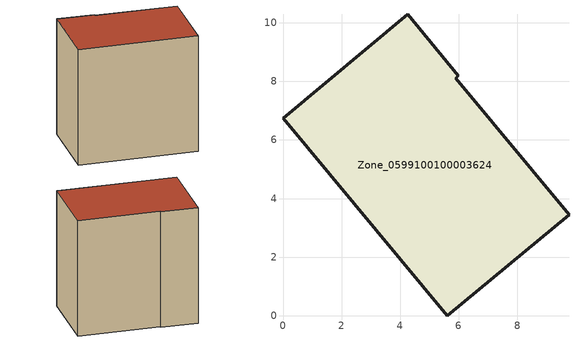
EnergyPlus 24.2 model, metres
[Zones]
Zone_0599100100003624
 floor ground (C_G): 0,6.75 4.26,10.29 5.98,8.19 5.89,8.11 9.76,3.45 5.61,0 z0
 wall outside (C_F): 5.61,0 9.76,3.45 5.89,8.11 5.98,8.19 4.26,10.29 0,6.75 5.61,0 z0:8.91
 roof outside (C_R): 4.26,10.29 0,6.75 5.61,0 9.76,3.45 5.89,8.11 5.98,8.19 z8.91
[BUILDING]
Pand.0599100100003624: North Axis=0; Terrain=City; Loads Convergence Tolerance Value=0.04; Temperature Convergence Tolerance Value=0.4; Solar Distribution=FullExterior; Maximum Number of Warmup Days=25; Minimum Number of Warmup Days=1
[Site:Location]
Rotterdam.The.Hague.AP_ZH_NLD Design_Conditions: Latitude=51.96; Longitude=4.45; Time Zone=1; Elevation=-4.5
[SITE:GROUNDTEMPERATURE:BUILDINGSURFACE]
18, 18, 18, 18, 18, 18, 18, 18, 18, 18, 18, 18
[MATERIAL] Thermal Absorptance=0.9; Solar Absorptance=0.7; Visible Absorptance=0.7
Name | Roughness | Thickness | Conductivity | Density | Specific Heat
G.TC.2015-2018 | MediumSmooth | 0.15 | 0.0428571 | 540 | 1210
F.TC.2015-2018 | Rough | 0.3 | 0.0666667 | 1920 | 840
R.TC.2015-2018 | MediumRough | 0.2 | 0.0333333 | 1500 | 1000
[CONSTRUCTION]
C_G: G.TC.2015-2018
C_F: F.TC.2015-2018
C_R: R.TC.2015-2018
[ZONE]
Zone_0599100100003624: Type=1; Multiplier=1; Ceiling Height=Autocalculate; Volume=Autocalculate; Floor Area=autocalculate; Part of Total Floor Area=Yes
[ZONEINFILTRATION:DESIGNFLOWRATE]
Infil_Zone_0599100100003624: Zone or ZoneList or Space or SpaceList=Zone_0599100100003624; Schedule=AlwaysOn; Design Flow Rate Calculation Method=Flow/Area; Flow Rate per Floor Area=0.0015; Constant Term Coefficient=1; Temperature Term Coefficient=0; Velocity Term Coefficient=0; Velocity Squared Term Coefficient=0
[HVACTEMPLATE:ZONE:IDEALLOADSAIRSYSTEM]
Zone_0599100100003624: Maximum Heating Supply Air Temperature=50; Minimum Cooling Supply Air Temperature=13; Maximum Heating Supply Air Humidity Ratio=0.0156; Minimum Cooling Supply Air Humidity Ratio=0.0077; Heating Limit=NoLimit; Cooling Limit=NoLimit; Dehumidification Control Type=ConstantSensibleHeatRatio; Cooling Sensible Heat Ratio=0.7; Dehumidification Setpoint=60; Humidification Control Type=None; Humidification Setpoint=30; Outdoor Air Method=None; Outdoor Air Flow Rate per Person=0.00944; Outdoor Air Flow Rate per Zone Floor Area=0; Outdoor Air Flow Rate per Zone=0; Demand Controlled Ventilation Type=None; Outdoor Air Economizer Type=NoEconomizer; Heat Recovery Type=None; Sensible Heat Recovery Effectiveness=0.7; Latent Heat Recovery Effectiveness=0.65
[ZONECONTROL:THERMOSTAT]
ThermostatControl_Zone_0599100100003624: Zone or ZoneList=Zone_0599100100003624; Control Type Schedule=DualSetpointControlType; Control 1=Thermostat_Zone_0599100100003624; Temperature Difference Between Cutout And Setpoint=0
[THERMOSTATSETPOINT:DUALSETPOINT]
Thermostat_Zone_0599100100003624: Heating Setpoint Temperature Schedule=HeatingSetpoint_Zone_0599100100003624; Cooling Setpoint Temperature Schedule=CoolingSetpoint_Zone_0599100100003624
[SCHEDULE:COMPACT]
HeatingSetpoint_Zone_0599100100003624: Through: 12/31, For: AllDays, Until: 24:00, 21
CoolingSetpoint_Zone_0599100100003624: Through: 12/31, For: AllDays, Until: 24:00, 24
DualSetpointControlType: Through: 12/31, For: AllDays, Until: 24:00, 4
AlwaysOn: Through: 12/31, For: AllDays, Until: 24:00, 1
